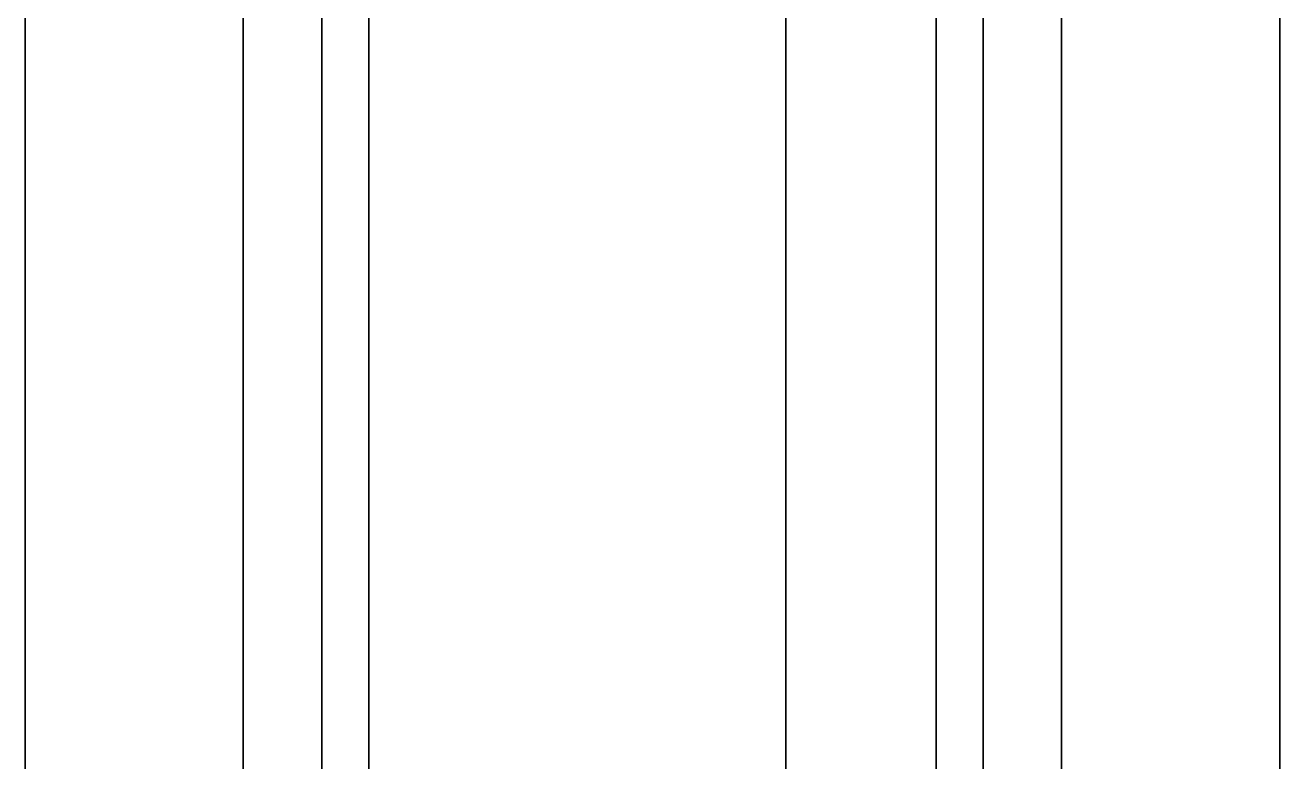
# Model space of a CAD drawing. Header units: millimetres. Extents: x -180 to 3623, y 0 to 2194.
# Drawn here: x 1337.2 to 1417.2, y 140.7 to 187.7 of the extents above; entities that cross this region are included whole.
import ezdxf

# ---------------------------------------------------------------- set-up
doc = ezdxf.new("R2010")
doc.units = ezdxf.units.MM

# ---------------------------------------------------------------- blocks, each defined once
blk = doc.blocks.new('Drawing View2')
at = {"color": 7, "linetype": 'Continuous', "lineweight": 35}
for p, q in [((1145.6, 202), (1145.6, -278)), ((1145.6, 202), (1145.6, -278)), ((1111.014, 194.172), (1111.014, -270.172)), ((1163.186, 194.172), (1163.186, -270.172)), ((1097.1, 160.08), (1097.1, -236.08)), ((1097.1, 160.08), (1097.1, -236.08)), ((1111.014, 160.8), (1111.014, -236.8)), ((1116.014, 160.8), (1116.014, -236.8)), ((1158.186, 160.8), (1158.186, -236.8)), ((1163.186, 160.8), (1163.186, -236.8)), ((1177.1, 160.08), (1177.1, -236.08)), ((1177.1, 160.08), (1177.1, -236.08)), ((1116.014, -75), (1116.014, -270.172)), ((1119.014, -75), (1119.014, -276.062)), ((1119.014, -75), (1119.014, -276.062)), ((1155.186, -75), (1155.186, -276.062)), ((1155.186, -75), (1155.186, -276.062)), ((1158.186, -75), (1158.186, -270.172))]:
    blk.add_line(p, q, dxfattribs=at)

msp = doc.modelspace()

# ---------------------------------------------------------------- block references
at = {"color": 7, "linetype": 'Continuous', "lineweight": 35}
msp.add_blockref('Drawing View2', (240.063, 338), dxfattribs=at)

doc.saveas('drawing.dxf')
